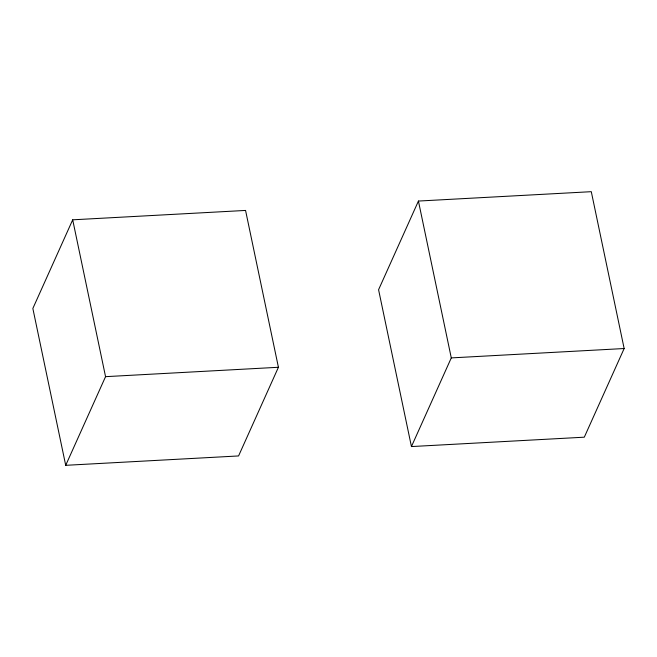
<?xml version="1.0" encoding="UTF-8"?>
<svg xmlns="http://www.w3.org/2000/svg" width="657" height="657" viewBox="0 0 657 657"><rect width="100%" height="100%" fill="white"/><g stroke="black" fill="none" stroke-linecap="round" stroke-linejoin="round"><path stroke-width="0.99" d="M72.697 219.816L32.85 308.47L65.708 465.32L238.573 455.942L278.42 367.279L245.562 210.437L72.697 219.816L105.555 376.658L65.708 465.32M418.427 201.058L378.58 289.721L411.438 446.563L584.303 437.184L624.15 348.53L591.292 191.68L418.427 201.058L451.285 357.901L411.438 446.563M105.555 376.658L278.42 367.279M451.285 357.901L624.15 348.53"/></g></svg>
